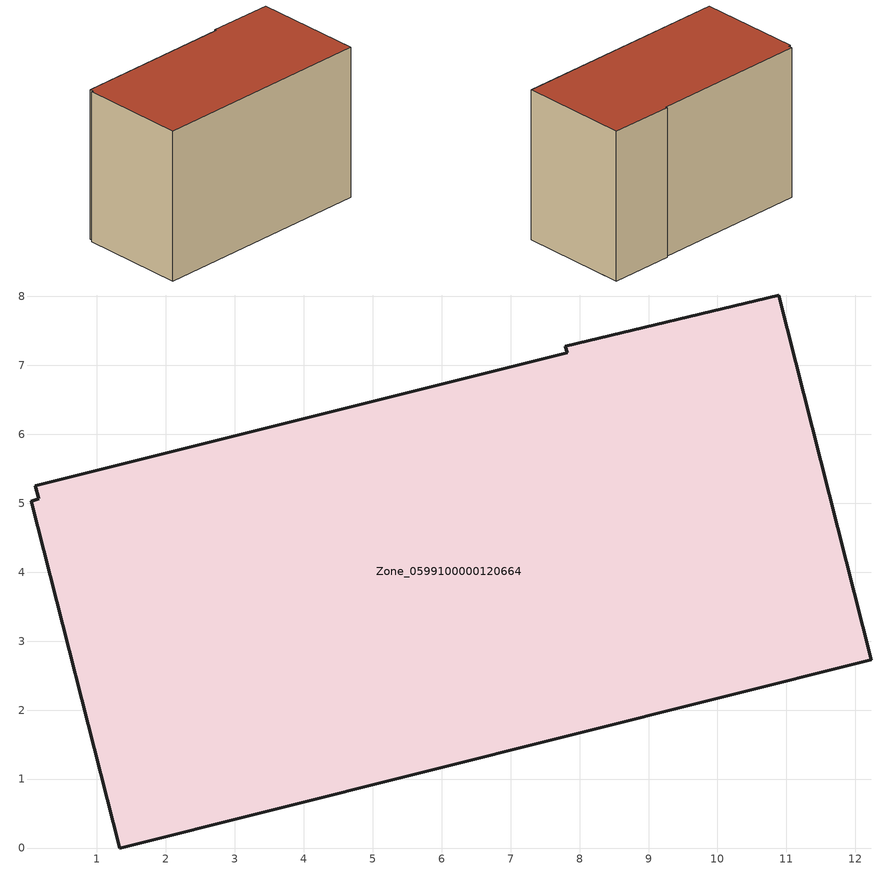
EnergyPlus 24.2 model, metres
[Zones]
Zone_0599100000120664
 floor ground (C_G): 0.16,5.06 0.1,5.25 7.82,7.18 7.79,7.28 10.89,8.02 12.23,2.73 1.33,0 0.05,5.03 z0
 wall outside (C_F): 12.23,2.73 10.89,8.02 7.79,7.28 7.82,7.18 0.1,5.25 0.16,5.06 0.05,5.03 1.33,0 12.23,2.73 z0:7.67
 roof outside (C_R): 0.1,5.25 0.16,5.06 0.05,5.03 1.33,0 12.23,2.73 10.89,8.02 7.79,7.28 7.82,7.18 z7.67
[BUILDING]
Pand.0599100000120664: North Axis=0; Terrain=City; Loads Convergence Tolerance Value=0.04; Temperature Convergence Tolerance Value=0.4; Solar Distribution=FullExterior; Maximum Number of Warmup Days=25; Minimum Number of Warmup Days=1
[Site:Location]
Rotterdam.The.Hague.AP_ZH_NLD Design_Conditions: Latitude=51.96; Longitude=4.45; Time Zone=1; Elevation=-4.5
[SITE:GROUNDTEMPERATURE:BUILDINGSURFACE]
18, 18, 18, 18, 18, 18, 18, 18, 18, 18, 18, 18
[MATERIAL] Thermal Absorptance=0.9; Solar Absorptance=0.7; Visible Absorptance=0.7
Name | Roughness | Thickness | Conductivity | Density | Specific Heat
G.TI.1975-1991 | MediumSmooth | 0.15 | 0.288461 | 540 | 1210
F.TI.1975-1991 | Rough | 0.3 | 0.230769 | 1920 | 840
R.TI.1975-1991 | MediumRough | 0.2 | 0.153846 | 1500 | 1000
[CONSTRUCTION]
C_G: G.TI.1975-1991
C_F: F.TI.1975-1991
C_R: R.TI.1975-1991
[ZONE]
Zone_0599100000120664: Type=1; Multiplier=1; Ceiling Height=Autocalculate; Volume=Autocalculate; Floor Area=autocalculate; Part of Total Floor Area=Yes
[ZONEINFILTRATION:DESIGNFLOWRATE]
Infil_Zone_0599100000120664: Zone or ZoneList or Space or SpaceList=Zone_0599100000120664; Schedule=AlwaysOn; Design Flow Rate Calculation Method=Flow/Area; Flow Rate per Floor Area=0.003; Constant Term Coefficient=1; Temperature Term Coefficient=0; Velocity Term Coefficient=0; Velocity Squared Term Coefficient=0
[HVACTEMPLATE:ZONE:IDEALLOADSAIRSYSTEM]
Zone_0599100000120664: Maximum Heating Supply Air Temperature=50; Minimum Cooling Supply Air Temperature=13; Maximum Heating Supply Air Humidity Ratio=0.0156; Minimum Cooling Supply Air Humidity Ratio=0.0077; Heating Limit=NoLimit; Cooling Limit=NoLimit; Dehumidification Control Type=ConstantSensibleHeatRatio; Cooling Sensible Heat Ratio=0.7; Dehumidification Setpoint=60; Humidification Control Type=None; Humidification Setpoint=30; Outdoor Air Method=None; Outdoor Air Flow Rate per Person=0.00944; Outdoor Air Flow Rate per Zone Floor Area=0; Outdoor Air Flow Rate per Zone=0; Demand Controlled Ventilation Type=None; Outdoor Air Economizer Type=NoEconomizer; Heat Recovery Type=None; Sensible Heat Recovery Effectiveness=0.7; Latent Heat Recovery Effectiveness=0.65
[ZONECONTROL:THERMOSTAT]
ThermostatControl_Zone_0599100000120664: Zone or ZoneList=Zone_0599100000120664; Control Type Schedule=DualSetpointControlType; Control 1=Thermostat_Zone_0599100000120664; Temperature Difference Between Cutout And Setpoint=0
[THERMOSTATSETPOINT:DUALSETPOINT]
Thermostat_Zone_0599100000120664: Heating Setpoint Temperature Schedule=HeatingSetpoint_Zone_0599100000120664; Cooling Setpoint Temperature Schedule=CoolingSetpoint_Zone_0599100000120664
[SCHEDULE:COMPACT]
HeatingSetpoint_Zone_0599100000120664: Through: 12/31, For: AllDays, Until: 24:00, 21
CoolingSetpoint_Zone_0599100000120664: Through: 12/31, For: AllDays, Until: 24:00, 24
DualSetpointControlType: Through: 12/31, For: AllDays, Until: 24:00, 4
AlwaysOn: Through: 12/31, For: AllDays, Until: 24:00, 1
